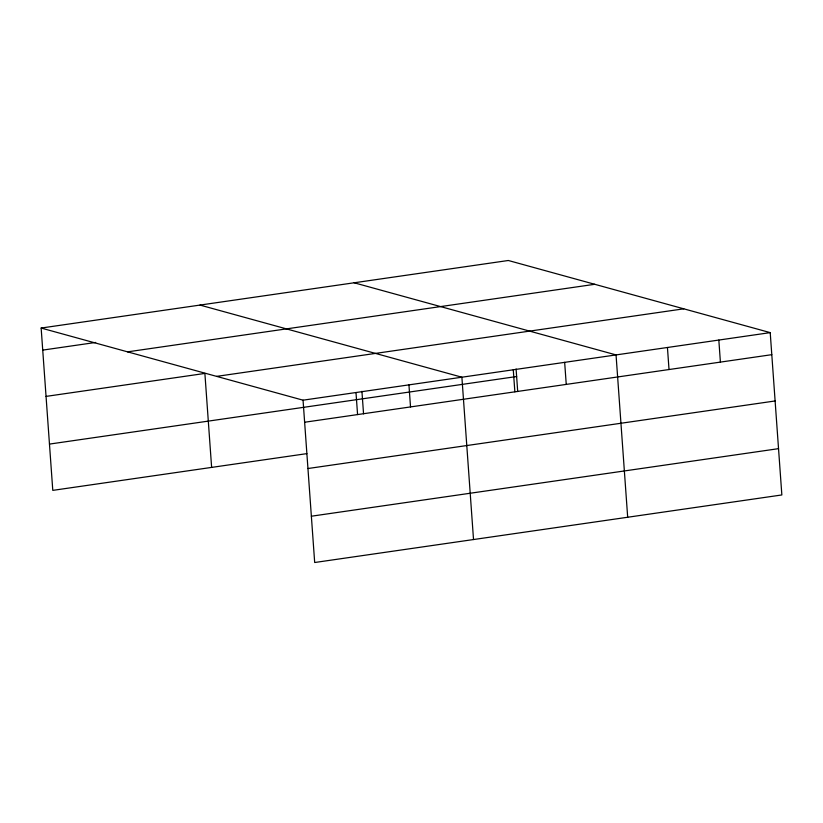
<?xml version="1.0" encoding="UTF-8"?>
<svg xmlns="http://www.w3.org/2000/svg" width="823" height="823" viewBox="0 0 823 823"><rect width="100%" height="100%" fill="white"/><g stroke="black" fill="none" stroke-linecap="round" stroke-linejoin="round"><path stroke-width="1.23" d="M41.15 328.048L508.316 260.49L770.215 332.626L781.85 494.952L314.684 562.51L303.049 400.184L41.15 328.048L52.785 490.374L306.876 453.627M42.734 350.104L95.674 342.45M127.575 351.853L594.741 284.295M46.047 396.398L204.886 373.426L211.624 467.402M216.624 376.378L683.79 308.82M303.049 400.184L770.215 332.626M49.473 444.091L516.638 376.523M304.633 422.24L771.799 354.672M307.946 468.524L775.112 400.966M311.361 516.216L778.527 448.658M354.147 282.783L616.046 354.919L627.682 517.245M199.989 305.076L461.888 377.212L473.523 539.538M718.829 340.053L720.403 362.11M667.443 347.481L669.017 369.537M564.66 362.346L566.245 384.403M516.093 368.992L517.708 391.542M513.274 369.784L514.859 391.83M408.938 384.866L410.523 406.922M361.925 391.295L363.55 413.835M355.989 392.53L357.573 414.576"/></g></svg>
